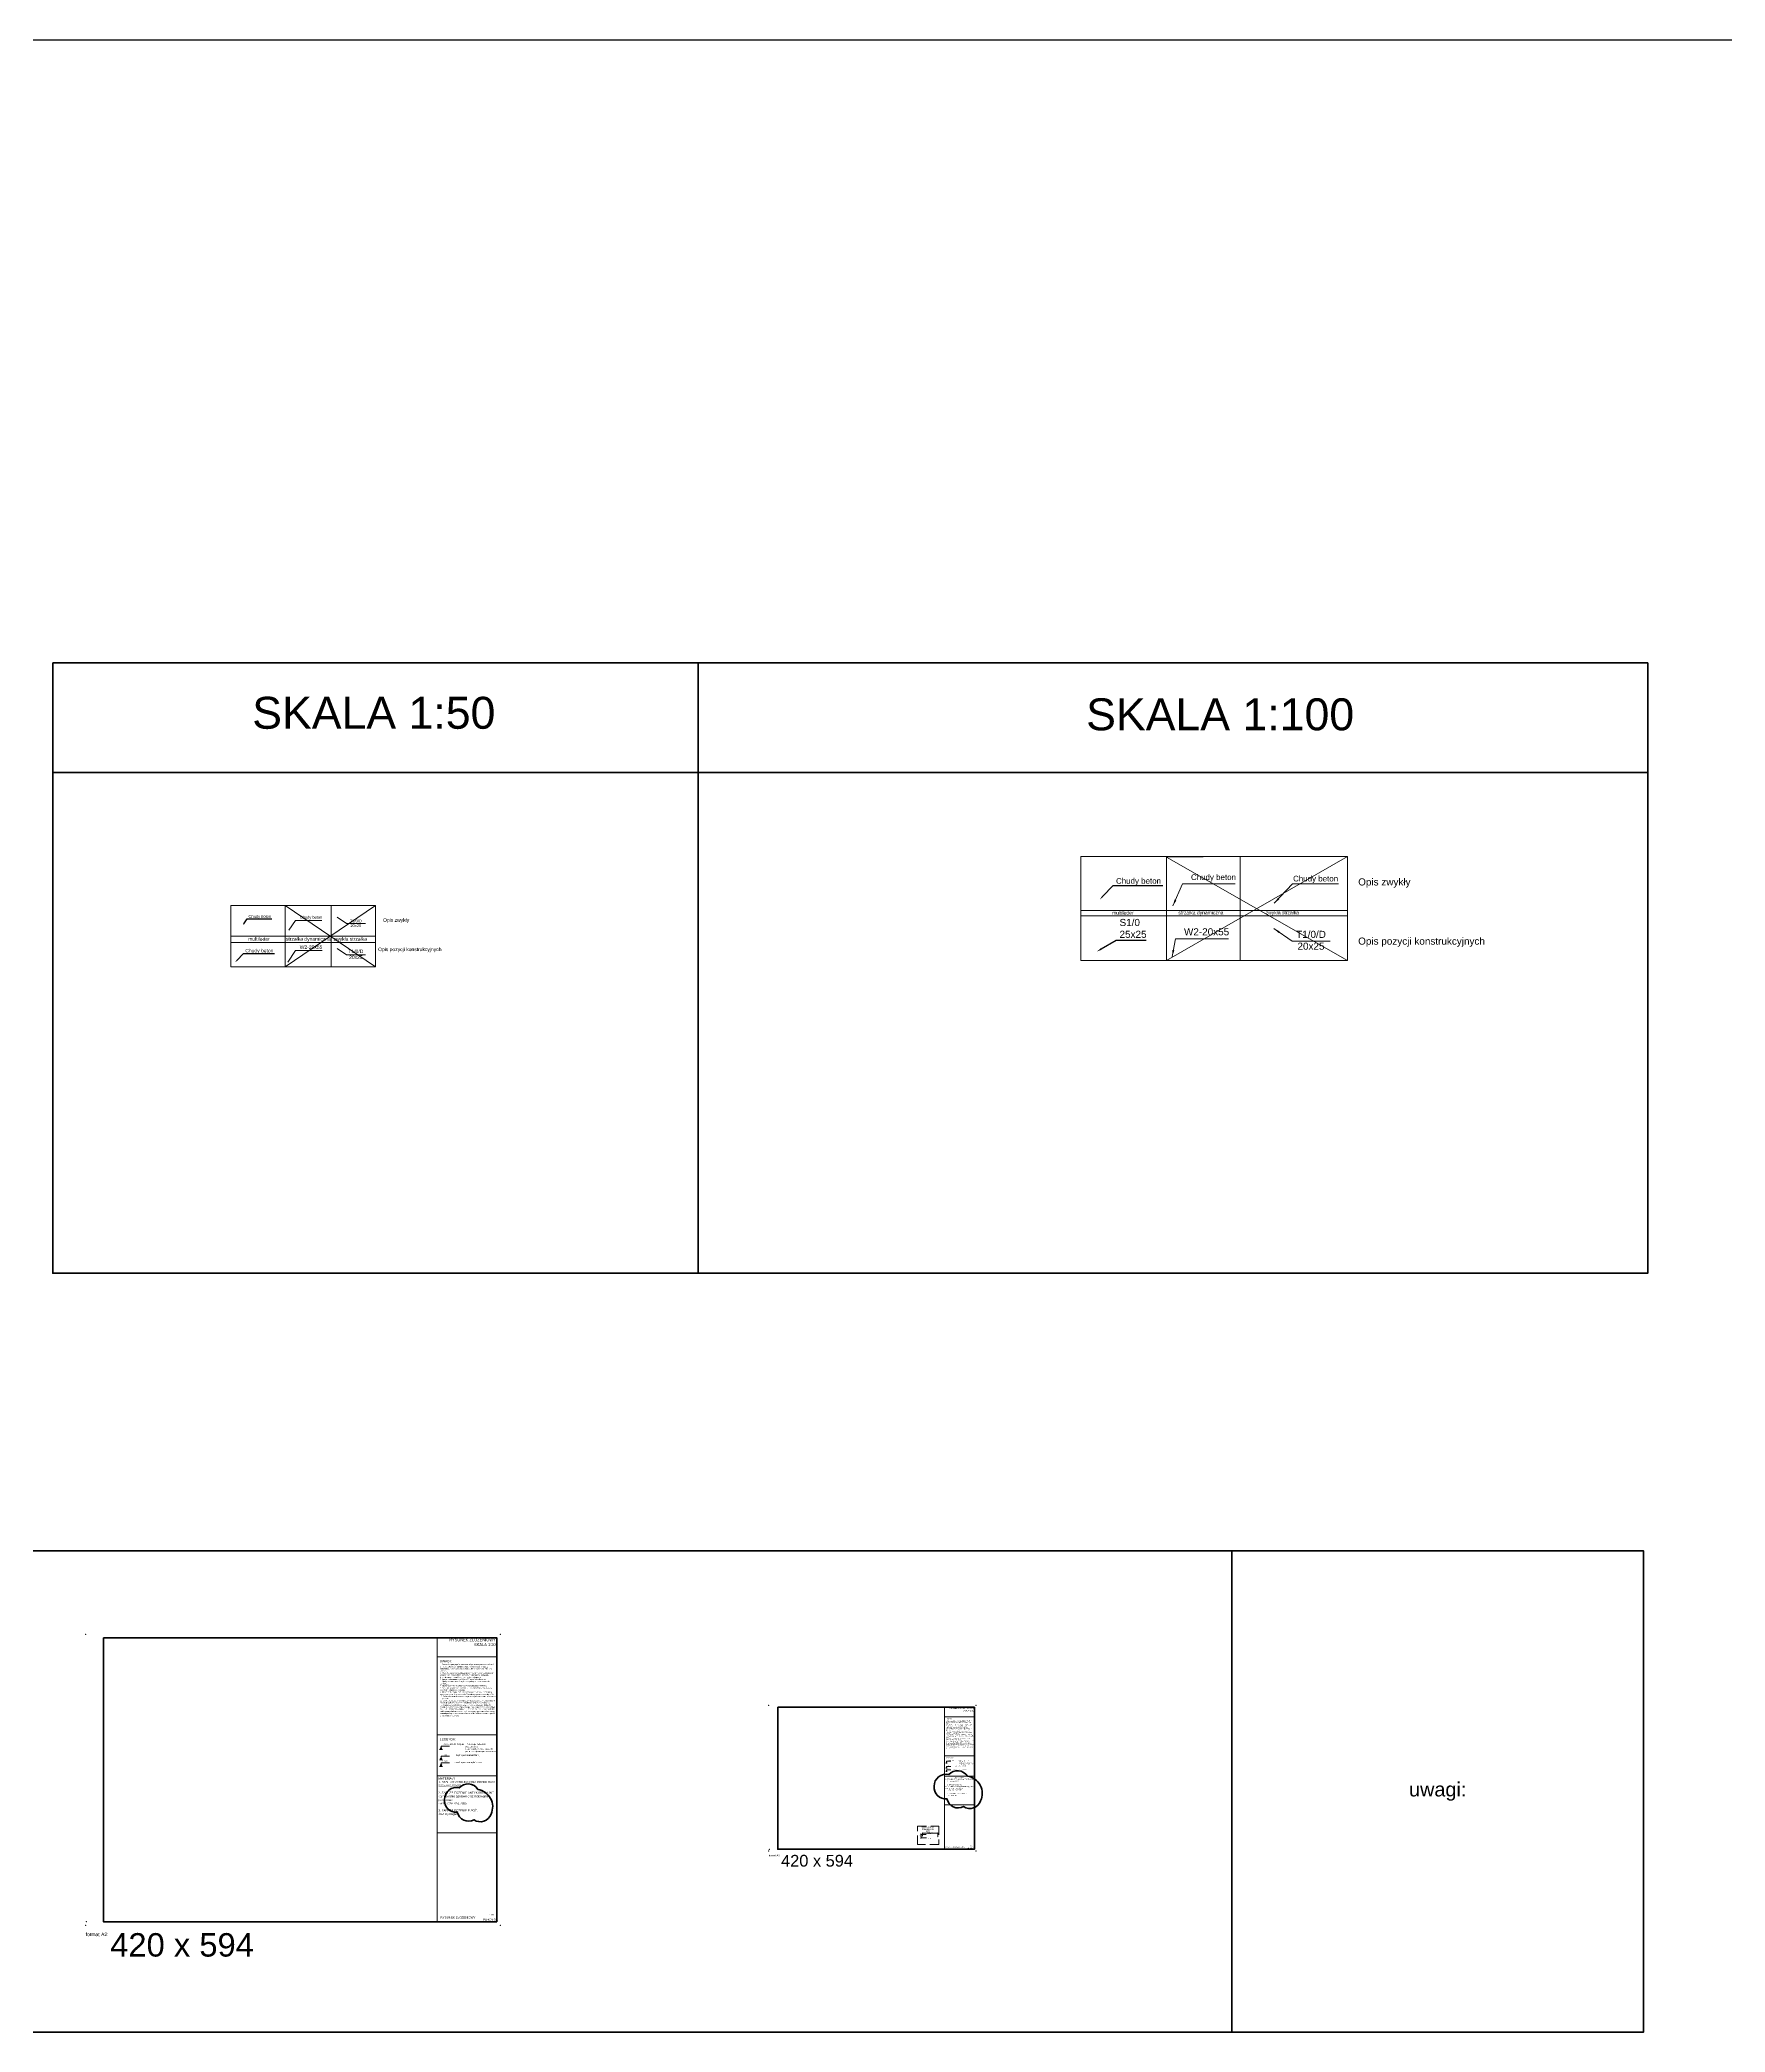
# Model space of a CAD drawing. Header units: millimetres. Extents: x -21220 to 1756793, y -806857 to 86733.
# Drawn here: x 61394 to 108867, y -54708 to 1411 of the extents above; entities that cross this region are included whole.
import ezdxf
from ezdxf import colors
from ezdxf.entities.mleader import LeaderData, LeaderLine
from ezdxf.enums import TextEntityAlignment as Align
from ezdxf.math import Vec2, Vec3

# ---------------------------------------------------------------- set-up
doc = ezdxf.new("R2010")
doc.units = ezdxf.units.MM
doc.header["$LTSCALE"] = 10
doc.header["$MEASUREMENT"] = 0
doc.linetypes.add('DASHED', pattern=[0.75, 0.5, -0.25])
doc.layers.get('Defpoints').update_dxf_attribs({"color": 2, "lineweight": 50})
for name, color, linetype, lineweight in [('e-cad_opisy', 2, 'Continuous', 18), ('G-Bloki', 221, 'Continuous', 5), ('G-Cienka', 4, 'Continuous', 9), ('G-Elementy konstrukcyjne', 1, 'Continuous', 40), ('G-Opisy', 2, 'Continuous', 18), ('G-Przerywana', 8, 'DASHED', 15), ('G-Ramka', 5, 'Continuous', 40), ('G-Tabelka', 7, 'Continuous', 5)]:
    doc.layers.add(name, color=color, linetype=linetype, lineweight=lineweight)
doc.styles.add('Arial-GG', font='arial.ttf')
doc.styles.add('DB-1.0', font='arial.ttf')
doc.styles.add('e-cad_1', font='arial.ttf')
doc.styles.get("Standard").update_dxf_attribs({"font": 'arial.ttf'})
doc.dimstyles.new('e-cad_1_100_[mm]', dxfattribs={"dimscale": 100, "dimtxt": 2, "dimasz": 1.8, "dimexe": 1.5, "dimexo": 0, "dimgap": 0.6, "dimtad": 1, "dimdec": 1, "dimrnd": 1, "dimtxsty": 'Arial-GG', "dimblk": 'OBLIQUE', "dimcen": 0, "dimdle": 1, "dimclrd": 4, "dimclre": 4, "dimclrt": 7, "dimadec": 1, "dimazin": 0, "dimtfac": 1, "dimtdec": 1, "dimtix": 1, "dimtmove": 0, "dimatfit": 2, "dimfxl": 1.5, "dimfxlon": 1, "dimlwd": -1, "dimlwe": -1, "dimarcsym": 0})
doc.dimstyles.new('S-1 do 10-GG', dxfattribs={"dimscale": 10, "dimtxt": 2.2, "dimasz": 2, "dimexe": 1, "dimexo": 2, "dimgap": 0.6, "dimtad": 1, "dimdec": 0, "dimrnd": 1, "dimtxsty": 'Arial-GG', "dimcen": 0, "dimclrd": 256, "dimclre": 256, "dimclrt": 7, "dimadec": 0, "dimazin": 0, "dimtfac": 1, "dimtdec": 0, "dimtix": 1, "dimtmove": 0, "dimatfit": 2, "dimfxl": 1, "dimlwd": 5, "dimlwe": 5, "dimarcsym": 0})
doc.dimstyles.new('W-1 do 50-GG cm', dxfattribs={"dimscale": 50, "dimtxt": 2, "dimasz": 1.8, "dimexe": 1.5, "dimexo": 0, "dimgap": 0.6, "dimtad": 1, "dimdec": 1, "dimlfac": 0.1, "dimrnd": 0.5, "dimzin": 9, "dimtxsty": 'Arial-GG', "dimblk": 'OBLIQUE', "dimcen": 0, "dimdle": 1, "dimclrd": 4, "dimclre": 4, "dimclrt": 7, "dimadec": 0, "dimazin": 0, "dimtfac": 1, "dimtdec": 1, "dimtix": 1, "dimtmove": 0, "dimatfit": 0, "dimfxl": 1.5, "dimfxlon": 1, "dimlwd": -1, "dimlwe": -1, "dimarcsym": 0})

# ---------------------------------------------------------------- blocks, each defined once
blk = doc.blocks.new('_Oblique')
at = {"color": 0, "linetype": 'ByBlock', "lineweight": -2}
blk.add_line((-0.5, -0.5), (0.5, 0.5), dxfattribs=at)
blk = doc.blocks.new('*D597')
at = {"layer": 'Defpoints', "color": 0, "ltscale": 2, "transparency": 16777216}
for p in [(-10, 174.9), (584, 0), (584, -53.6)]:
    blk.add_point(p, dxfattribs=at)
at = {"layer": 'Defpoints', "color": 7, "ltscale": 2, "transparency": 16777216, "insert": (135.8, -27.8), "char_height": 33, "attachment_point": 5, "style": 'Arial-GG'}
blk.add_mtext('420 x 594', dxfattribs=at)
blk = doc.blocks.new('*U517')
at = {"layer": 'G-Opisy'}
for p, q in [((-100, 0), (100, 0)), ((-50, 100), (50, 100)), ((0, 250), (600, 250))]:
    blk.add_line(p, q, dxfattribs=at)
at = {"layer": 'G-Opisy', "ltscale": 0.04}
for points in [[(-50, 100), (0, 0), (50, 100)], [(0, 100), (0, 200), (0, 250)]]:
    blk.add_lwpolyline(points, dxfattribs=at)
at = {"layer": 'G-Opisy', "ltscale": 2, "style": 'Arial-GG'}
blk.add_attdef('ZNAK', text='', height=100, dxfattribs=at).set_placement((125, 300), align=Align.BOTTOM_RIGHT)
blk.add_attdef('POLOZENIE', text='', height=100, dxfattribs=at).set_placement((16, 237), align=Align.TOP_LEFT)
blk.add_attdef('RZEDNA', text='', height=100, dxfattribs=at).set_placement((190, 300), align=Align.BOTTOM_LEFT)
blk = doc.blocks.new('*U333')
at = {"layer": 'G-Opisy'}
blk.add_hatch(color=256, dxfattribs=at).paths.add_polyline_path([(-50, 100), (0, 0), (50, 100), (0, 100)])
for p, q in [((-100, 0), (100, 0)), ((-50, 100), (50, 100)), ((0, 250), (600, 250))]:
    blk.add_line(p, q, dxfattribs=at)
at = {"layer": 'G-Opisy', "ltscale": 0.04}
for points in [[(-50, 100), (0, 0), (50, 100)], [(0, 100), (0, 200), (0, 250)]]:
    blk.add_lwpolyline(points, dxfattribs=at)
at = {"layer": 'G-Opisy', "ltscale": 2, "style": 'Arial-GG'}
blk.add_attdef('POLOZENIE', text='', height=100, dxfattribs=at).set_placement((300, 189), align=Align.MIDDLE_CENTER)
for tag, p in [('ZNAK', (48, 322)), ('RZEDNA', (125, 322))]:
    blk.add_attdef(tag, text='', height=100, dxfattribs=at).set_placement(p, align=Align.MIDDLE_LEFT)
blk = doc.blocks.new('*U595')
blk.add_point((1, 5))
at = {"ltscale": 0.8}
blk.add_point((579, 5), dxfattribs=at)
at = {"layer": 'G-Ramka', "color": 5}
blk.add_lwpolyline([(25, 405), (25, 5), (579, 5), (579, 405)], close=True, dxfattribs=at)
at = {"layer": 'G-Tabelka'}
for p in [(0, 410), (584, 410), (0, 0), (584, 0)]:
    blk.add_point(p, dxfattribs=at)
at = {"layer": 'G-Ramka', "color": 2, "insert": (0, -10.3), "char_height": 5, "width": 104.244, "attachment_point": 1, "style": 'DB-1.0'}
blk.add_mtext('{\\C7;format A2:}', dxfattribs=at)
at = {"layer": 'Defpoints', "ltscale": 2}
dim = blk.add_linear_dim(base=(584, -53.6), p1=(-10, 174.9), p2=(584, 0), dimstyle='S-1 do 10-GG', override={"dimscale": 15, "dimpost": '420 x <>', "dimse1": 1, "dimse2": 1, "dimsd1": 1, "dimsd2": 1}, dxfattribs=at)
dim.commit()
dim.dimension.update_dxf_attribs({"geometry": '*D597', "text_midpoint": (135.8, -53.6), "dimtype": 160})

msp = doc.modelspace()

# ---------------------------------------------------------------- linework, layer by layer
at = {"ltscale": 0.8}
msp.add_line((-21219.54, 1411.05), (423889.51, 1411.05), dxfattribs=at)
at = {"layer": 'Defpoints'}
for points in [[(87525, -47498.08, 0.5), (86994.93, -47455.16, 0.5), (86587.26, -47777.57, 0.5), (86944.3, -48134.62, 0.5), (87415.92, -48353.11, 0.5), (87895.54, -48193.24, 0.5)], [(73732.78, -47870.76, 0.5), (73202.71, -47827.85, 0.5), (72795.03, -48150.25, 0.5), (73152.08, -48507.3, 0.5), (73623.7, -48725.79, 0.5), (74103.31, -48565.92, 0.5)]]:
    msp.add_lwpolyline(points, format="xyb", close=True, dxfattribs=at)
at = {"layer": 'G-Cienka'}
for p, q in [((98231.82, -23267.12), (90714.06, -23267.12)), ((70850.93, -24016.53), (66775.93, -24016.53))]:
    msp.add_line(p, q, dxfattribs=at)
at = {"layer": 'G-Cienka', "ltscale": 2}
for p, q in [((72584.03, -49098.23), (72584.03, -43598.14)), ((86878.19, -48303.95), (86878.19, -45553.91)), ((72584.03, -46336.91), (74264.03, -46336.91)), ((86878.19, -46923.29), (87718.19, -46923.29)), ((72584.03, -47483.61), (74264.03, -47483.61)), ((86878.19, -47496.64), (87718.19, -47496.64)), ((86211.61, -49151), (86231.61, -49131)), ((86361.68, -49141), (86211.61, -49141)), ((86211.61, -49246.19), (86231.61, -49226.19)), ((86366.58, -49236.19), (86211.61, -49236.19)), ((86221.61, -49141), (86221.61, -49236.19)), ((86251.61, -49111), (86271.61, -49091)), ((86261.61, -49188.5), (86261.61, -49091)), ((86261.61, -49101), (86686.61, -49101)), ((86676.61, -49111), (86696.61, -49091)), ((86686.61, -49201.9), (86686.61, -49091)), ((86686.61, -49236), (86686.61, -49230))]:
    msp.add_line(p, q, dxfattribs=at)
at = {"layer": 'G-Cienka'}
for points in [[(90714.06, -21590.65), (98231.82, -21590.65), (98231.82, -23110.65), (90714.06, -23110.65)], [(93131.73, -21614.19), (95203.9, -21590.65), (95203.9, -23110.65), (93131.73, -23110.65)], [(66775.93, -22976.53), (70850.93, -22976.53), (70850.93, -23836.53), (66775.93, -23836.53)], [(68300.93, -22976.53), (69595.93, -22976.53), (69595.93, -23836.53), (68300.93, -23836.53)], [(90714.06, -23110.65), (98231.82, -23110.65), (98231.82, -24518.68), (90714.06, -24518.68)], [(93131.73, -23110.65), (95203.9, -23110.65), (95203.94, -24518.68), (93131.73, -24518.68)], [(66775.93, -23836.53), (70850.93, -23836.53), (70850.93, -24696.53), (66775.93, -24696.53)], [(68300.93, -23836.53), (69595.93, -23836.53), (69595.93, -24696.53), (68300.93, -24696.53)]]:
    msp.add_lwpolyline(points, close=True, dxfattribs=at)
at = {"layer": 'G-Cienka', "ltscale": 2}
for points in [[(93131.73, -24518.68), (98231.82, -21590.65)], [(93131.73, -21614.19), (98231.82, -24518.68)], [(68300.93, -22976.53), (70850.93, -24696.53)], [(68300.93, -24696.53), (70850.93, -22976.53)]]:
    msp.add_lwpolyline(points, dxfattribs=at)
for points in [[(72584.03, -43598.14), (74264.03, -43598.14), (74264.03, -44138.14), (72584.03, -44138.14)], [(86878.19, -45553.91), (87718.19, -45553.91), (87718.19, -45823.91), (86878.19, -45823.91)], [(86878.19, -49553.91), (87718.19, -49553.91), (87718.19, -48303.95), (86878.19, -48303.95)], [(72584.03, -51598.14), (74264.03, -51598.14), (74264.03, -49098.23), (72584.03, -49098.23)]]:
    msp.add_lwpolyline(points, close=True, dxfattribs=at)
at = {"layer": 'G-Cienka', "ltscale": 2, "const_width": 0.1}
for points in [[(86686.61, -49236), (86288.61, -49236, -0.41421399), (86261.61, -49209), (86261.61, -49168, -0.4142131), (86288.61, -49141), (86686.61, -49141)], [(86686.61, -49230), (86288.61, -49230, -0.41421399), (86267.61, -49209), (86267.61, -49168, -0.4142131), (86288.61, -49147), (86686.61, -49147)]]:
    msp.add_lwpolyline(points, format="xyb", dxfattribs=at)
at = {"layer": 'G-Elementy konstrukcyjne', "ltscale": 200}
msp.add_line((61759.16, -19229.74), (106684.28, -19229.74), dxfattribs=at)
for points in [[(61759.16, -16136.59), (79935.59, -16136.59), (79935.59, -33329.52), (61759.16, -33329.52)], [(106684.28, -16136.59), (79935.59, -16136.59), (79935.59, -33329.52), (106684.28, -33329.52)], [(60613.43, -41150.31), (94970.69, -41150.31), (94970.69, -54708.04), (60613.43, -54708.04)], [(94970.69, -41150.31), (106569.38, -41150.31), (106569.38, -54708.04), (94970.69, -54708.04)]]:
    msp.add_lwpolyline(points, close=True, dxfattribs=at)
at = {"layer": 'G-Przerywana', "ltscale": 50}
msp.add_lwpolyline([(86119.69, -48903.35), (86715.3, -48903.35), (86715.3, -49422.43), (86119.69, -49422.43)], close=True, dxfattribs=at)

# ---------------------------------------------------------------- block references
at = {"layer": 'G-Bloki', "ltscale": 0.8}
for p, xscale, yscale, zscale in [((62684.03, -51698.14), 20, 20, 20), ((81928.19, -49603.91), 10, 10, 10)]:
    msp.add_blockref('*U595', p, dxfattribs=dict(at, xscale=xscale, yscale=yscale, zscale=zscale))
at = {"layer": 'G-Bloki', "ltscale": 2}
ref = msp.add_blockref('*U517', (72695.05, -46748.3), dxfattribs=dict(at, xscale=0.4, yscale=0.4, zscale=0.4))
ref.add_attrib('RZEDNA', '0,00 = 123,45 m n.p.m.', dxfattribs={"layer": 'G-Opisy', "ltscale": 2, "height": 40, "style": 'Arial-GG'}).set_placement((72771.05, -46628.3), align=Align.BOTTOM_LEFT)
ref = msp.add_blockref('*U333', (72695.05, -47035.61), dxfattribs=dict(at, xscale=0.4, yscale=0.4, zscale=0.4))
ref.add_attrib('ZNAK', '-', dxfattribs={"layer": 'G-Opisy', "ltscale": 2, "height": 40, "style": 'Arial-GG'}).set_placement((72714.27, -46906.89), align=Align.MIDDLE_LEFT)
ref.add_attrib('RZEDNA', '1,50', dxfattribs={"layer": 'G-Opisy', "ltscale": 2, "height": 40, "style": 'Arial-GG'}).set_placement((72744.94, -46906.89), align=Align.MIDDLE_LEFT)
ref = msp.add_blockref('*U517', (72695.05, -47221.37), dxfattribs=dict(at, xscale=0.4, yscale=0.4, zscale=0.4))
ref.add_attrib('ZNAK', '+', dxfattribs={"layer": 'G-Opisy', "ltscale": 2, "height": 40, "style": 'Arial-GG'}).set_placement((72745.05, -47101.37), align=Align.BOTTOM_RIGHT)
ref.add_attrib('RZEDNA', '3,00', dxfattribs={"layer": 'G-Opisy', "ltscale": 2, "height": 40, "style": 'Arial-GG'}).set_placement((72771.05, -47101.37), align=Align.BOTTOM_LEFT)
ref = msp.add_blockref('*U517', (86933.7, -47128.99), dxfattribs=dict(at, xscale=0.2, yscale=0.2, zscale=0.2))
ref.add_attrib('RZEDNA', '0,00 = 123,45 m n.p.m.', dxfattribs={"layer": 'G-Opisy', "ltscale": 2, "height": 20, "style": 'Arial-GG'}).set_placement((86971.7, -47068.99), align=Align.BOTTOM_LEFT)
ref = msp.add_blockref('*U333', (86933.7, -47272.64), dxfattribs=dict(at, xscale=0.2, yscale=0.2, zscale=0.2))
ref.add_attrib('ZNAK', '-', dxfattribs={"layer": 'G-Opisy', "ltscale": 2, "height": 20, "style": 'Arial-GG'}).set_placement((86943.31, -47208.28), align=Align.MIDDLE_LEFT)
ref.add_attrib('RZEDNA', '1,50', dxfattribs={"layer": 'G-Opisy', "ltscale": 2, "height": 20, "style": 'Arial-GG'}).set_placement((86958.65, -47208.28), align=Align.MIDDLE_LEFT)
ref = msp.add_blockref('*U517', (86933.7, -47365.52), dxfattribs=dict(at, xscale=0.2, yscale=0.2, zscale=0.2))
ref.add_attrib('ZNAK', '+', dxfattribs={"layer": 'G-Opisy', "ltscale": 2, "height": 20, "style": 'Arial-GG'}).set_placement((86958.7, -47305.52), align=Align.BOTTOM_RIGHT)
ref.add_attrib('RZEDNA', '3,00', dxfattribs={"layer": 'G-Opisy', "ltscale": 2, "height": 20, "style": 'Arial-GG'}).set_placement((86971.7, -47305.52), align=Align.BOTTOM_LEFT)

# ---------------------------------------------------------------- texts
at = {"layer": 'e-cad_opisy', "ltscale": 0.8, "style": 'e-cad_1', "width": 0.8}
for s, rotation, p in [('szerokość zew.', 89.999903, (86190.44, -49187.49)), ('np.: 190', 89.999903, (86240.31, -49188)), ('długość zew.', 359.999903, (86464.55, -49076.24)), ('np.:600', 359.999903, (86464.55, -49114.83)), ('np.:600', 359.999903, (86464.55, -49250.52))]:
    msp.add_text(s, height=20, rotation=rotation, dxfattribs=at).set_placement(p, align=Align.MIDDLE_CENTER)
at = {"layer": 'G-Elementy konstrukcyjne', "attachment_point": 3, "style": 'Arial-GG'}
for s, insert, char_height, width in [('{\\C1;RYSUNEK ZŁOŻENIOWY}\\P{\\fArial|b0|i0|c0|p34;\\W7.48272;   }{\\C1;SKALA 1:20}', (74234.67, -43617.71), 80, 11408.5755), ('{\\C1;RYSUNEK WARSZTATOWY\\PSKALA 1:10\\H1.0215x; }', (87703.51, -45563.69), 40, 5704.2878)]:
    msp.add_mtext(s, dxfattribs=dict(at, insert=insert, char_height=char_height, width=width))
at = {"layer": 'G-Opisy', "color": 2, "style": 'Arial-GG'}
for s, insert, char_height, width, attachment_point in [('\\pi4747.6;SKALA 1:50', (62629.41, -18006.8), 900, 16228.5896, 7), ('\\pi4398;SKALA 1:100', (86469.8, -18050.21), 900, 16228.5896, 7), ('\\pi38.728;Chudy beton', (96658, -22134.87), 160, 1318.4929, 1), ('{\\fArial|b0|i0|c0|p34;\\W9.91544;   }Opis zwykły', (96221.52, -22208.63), 200, 6104.017, 1), ('\\pi108.6;T1/0/D\\P\\pi123.64;20x25{\\H1.0084x; }', (70018.32, -23368.7), 80, 544.0304, 1), ('{\\fArial|b0|i0|c0|p34;\\W9.91544;   }Opis zwykły', (69906.57, -23332.95), 100, 3052.0085, 1), ('\\pi1226.9;multileder', (90368.6, -23128.35), 100, 3052.0085, 1), ('{\\fArial|b0|i0|c0|p34;\\W7.67819;   }strzałka dynamiczna', (92573.16, -23124.57), 100, 3052.0085, 1), ('{\\fArial|b0|i0|c0|p34;\\W9.08604;   }zwykła strzałka', (94866.33, -23119.17), 100, 3052.0085, 1), ('\\pi1226.9;multileder', (66035.93, -23866.53), 100, 3052.0085, 1), ('{\\fArial|b0|i0|c0|p34;\\W7.67819;   }strzałka dynamiczna', (67430.93, -23866.53), 100, 3052.0085, 1), ('{\\fArial|b0|i0|c0|p34;\\W9.08604;   }zwykła strzałka', (68610.93, -23866.53), 100, 3052.0085, 1), ('\\pi135.5;T1/0/D\\P\\pi173.09;20x25{\\H1.0084x; }', (96646.94, -23684.78), 200, 1088.0607, 1), ('\\pi1282.6;Opis pozycji konstrukcyjnych', (97246.81, -23875.41), 200, 6104.017, 1), ('\\pi67.752;T1/0/D\\P\\pi86.545;20x25{\\H1.0084x; }', (70018.32, -24213.7), 100, 544.0304, 1), ('\\pi641.28;Opis pozycji konstrukcyjnych', (70281.57, -24157.95), 100, 3052.0085, 1), ('{\\H0.80000x;UWAGI:}\\P{\\H0.45000x;1.}{\\H0.45000x;\\W1.44300x; }{\\H0.45000x;Rysunki rozpatrywać z kompletnymi projektami pozostałych branż,}\\P{\\H0.45000x;2.}{\\H0.45000x;\\W1.42800x; }{\\H0.45000x;Prace wykonywać zgodnie z opisem technicznym i Sztuką }{\\H0.45000x;Budowlaną, z zachowaniem przepisów Bezpieczeństwa i Ochrony }{\\H0.45000x;Zdrowia,}\\P{\\H0.45000x;3.}{\\H0.45000x;\\W1.43800x; }{\\H0.45000x;Wszelkie zamienne rozwiązania techniczne należy bezwzględnie }{\\H0.45000x;konsultować i zatwierdzić z autorem niniejszego opracowania, }\\P{\\H0.45000x;4. Lokalizacja elementów wg rys. rzutu kondygnacji,}\\P{\\H0.45000x;5.}{\\fArial|b1|i0|c238|p34;\\H0.45000x; }{\\fArial|b0|i0|c238|p34;\\H0.45000x;Spoiny pachwinowe o grubości 0,7 cieńszego elementu,}\\P{\\fArial|b0|i0|c238|p34;\\H0.45000x;6. Spoiny czołowe typu V, wykonć na pełną grubość łączonych }{\\fArial|b0|i0|c238|p34;\\H0.45000x;elementów,}\\P{\\fArial|b0|i0|c238|p34;\\H0.45000x;7. Spoiny wykonać na całej długości przylegania elementów,}\\P{\\fArial|b0|i0|c238|p34;\\H0.45000x;8. Przed wykonaniem elementów należy zweryfikować wymaganą }{\\fArial|b0|i0|c238|p34;\\H0.45000x;wysokość i długość na budowie.}\\P{\\fArial|b0|i0|c238|p34;\\H0.45000x;9. Elementy skręcane na śruby kl.8.8 (2x podkładka + 1x }{\\fArial|b0|i0|c238|p34;\\H0.45000x;nakrętka samokontrująca). Przy otworach Ø18 należy zastosować }{\\fArial|b0|i0|c238|p34;\\H0.45000x;śruby M16}\\P{\\fArial|b0|i0|c238|p34;\\H0.45000x;10. Zabezpieczenie antykorozyjne przez ocynkowanie oraz malowanie }{\\fArial|b0|i0|c238|p34;\\H0.45000x;proszkowe.}\\P{\\fArial|b0|i0|c238|p34;\\H0.45000x;11. }{\\H0.45000x;Biuro projektowe zastrzega bez krytyczne stosowanie rysunków w }{\\H0.45000x;realizacji. Wykonawca robót budowlanych jest zobowiązany do }{\\H0.45000x;kierowania się sztuką budowlaną jak również zasadami dobrych }{\\H0.45000x;praktyk w budownictwie. Zakazana jest realizacja oczywistych omyłek }{\\H0.45000x;z projektu. Jeżeli rozwiązanie projektowe może powodować wadę lub }{\\H0.45000x;uszkodzenie obiektu budowlanego, uczestnicy procesu budowlanego }{\\H0.45000x;zobowiązani są do zawiadomienia o tym fakcie biuro projektów przed }{\\H0.45000x;wbudowaniem elementu.}', (72661.07, -44225.2), 80, 1569.7044, 1), ('{\\H0.80000x;UWAGI:}\\P{\\H0.45000x;1.}{\\H0.45000x;\\W1.44300x; }{\\H0.45000x;Rysunki rozpatrywać z kompletnymi projektami pozostałych branż,}\\P{\\H0.45000x;2.}{\\H0.45000x;\\W1.42800x; }{\\H0.45000x;Prace wykonywać zgodnie z opisem technicznym i Sztuką }{\\H0.45000x;Budowlaną, z zachowaniem przepisów Bezpieczeństwa i Ochrony }{\\H0.45000x;Zdrowia,}\\P{\\H0.45000x;3.}{\\H0.45000x;\\W1.43800x; }{\\H0.45000x;Wszelkie zamienne rozwiązania techniczne należy bezwzględnie }{\\H0.45000x;konsultować i zatwierdzić z autorem niniejszego opracowania, }\\P{\\H0.45000x;4. Lokalizacja elementów wg rys. rzutu kondygnacji,}\\P{\\H0.45000x;5.}{\\fArial|b1|i0|c238|p34;\\H0.45000x; }{\\fArial|b0|i0|c238|p34;\\H0.45000x;Spoiny pachwinowe o grubości 0,7 cieńszego elementu,}\\P{\\fArial|b0|i0|c238|p34;\\H0.45000x;6. Spoiny czołowe typu V, wykonać na pełną grubość łączonych }{\\fArial|b0|i0|c238|p34;\\H0.45000x;elementów,}\\P{\\fArial|b0|i0|c238|p34;\\H0.45000x;7. Spoiny wykonać na całej długości przylegania elementów,}\\P{\\fArial|b0|i0|c238|p34;\\H0.45000x;8. Przed wykonaniem elementów należy zweryfikować wymaganą }{\\fArial|b0|i0|c238|p34;\\H0.45000x;wysokość i długość na budowie.}\\P{\\fArial|b0|i0|c238|p34;\\H0.45000x;9. Elementy skręcane na śruby kl.8.8 (2x podkładka + 1x nakrętka }{\\fArial|b0|i0|c238|p34;\\H0.45000x;samokontrująca). Przy otworach Ø18 należy zastosować śruby M16,}\\P{\\fArial|b0|i0|c238|p34;\\H0.45000x;10. Zabezpieczenie antykorozyjne przez ocynkowanie oraz malowanie }{\\fArial|b0|i0|c238|p34;\\H0.45000x;proszkowe.}\\P{\\fArial|b0|i0|c238|p34;\\H0.45000x;11. Symbol }{\\fCalibri|b0|i0|c238|p34;\\H0.45000x;„}{\\fArial|b0|i0|c238|p34;\\H0.45000x;*}{\\fCalibri|b0|i0|c238|p34;\\H0.45000x;”}{\\fArial|b0|i0|c238|p34;\\H0.45000x; oznacza lustrzane odbicie elementu pionową }{\\fArial|b0|i0|c238|p34;\\H0.45000x;płaszczyzna wzdłuż dłuższej krawędzi.}\\P{\\fArial|b0|i0|c238|p34;\\H0.45000x;12. Biuro projektowe zastrzega bez krytyczne stosowanie rysunków w }{\\fArial|b0|i0|c238|p34;\\H0.45000x;realizacji. Wykonawca robót budowlanych jest zobowiązany do }{\\fArial|b0|i0|c238|p34;\\H0.45000x;kierowania się sztuką budowlaną jak również zasadami dobrych }{\\fArial|b0|i0|c238|p34;\\H0.45000x;praktyk w budownictwie. Zakazana jest realizacja oczywistych omyłek }{\\fArial|b0|i0|c238|p34;\\H0.45000x;z projektu. Jeżeli rozwiązanie projektowe może powodować wadę lub }{\\fArial|b0|i0|c238|p34;\\H0.45000x;uszkodzenie obiektu budowlanego, uczestnicy procesu budowlanego }{\\fArial|b0|i0|c238|p34;\\H0.45000x;zobowiązani są do zawiadomienia o tym fakcie biuro projektów przed }{\\fArial|b0|i0|c238|p34;\\H0.45000x;wbudowaniem elementu.}', (86920.76, -45866.47), 40, 784.8522, 1), ('{\\H0.8x;LEGENDA:}', (72661.07, -46423.98), 80, 1569.7044, 1), ('{\\fArial|b0|i0|c0|p34;- Poziom porównawczy posadowienia.\\PRzędna wykończonej posadzki parteru względem poziomu morza.}', (73385.4, -46577.17), 40, 863.6564, 1), ('- rzędna poziomu konstrukcji', (73080.16, -46938.46), 40, 1203.5702, 7), ('- rzędna poziomu wykończenia', (73080.16, -47138.23), 40, 1203.5702, 7), ('{\\H0.8x;LEGENDA:}', (86916.71, -46966.83), 40, 784.8522, 1), ('- Poziom porównawczy posadowienia.\\PRzędna wykończonej posadzki parteru względem poziomu morza.', (87278.88, -47043.42), 20, 431.8282, 1), ('- rzędna poziomu konstrukcji', (87126.26, -47224.07), 20, 601.7851, 7), ('- rzędna poziomu wykończenia', (87126.26, -47323.95), 20, 601.7851, 7), ('uwagi:', (100770.04, -47929.18), 400, 11598.6933, 5)]:
    msp.add_mtext(s, dxfattribs=dict(at, insert=insert, char_height=char_height, width=width, attachment_point=attachment_point))
at = {"layer": 'G-Opisy', "style": 'Arial-GG'}
for s, insert, char_height, attachment_point in [('{\\C2;Chudy beton}', (93820.11, -22199.12), 160, 4), ('{\\C2;Chudy beton}', (68715.37, -23315.28), 80, 4), ('{\\fArial|b0|i0|c238|p34;\\C2;W2-20x55}', (68715.37, -24145.28), 100, 4), ('{\\fArial|b0|i0|c238|p34;\\C2;W2-20x55}', (93622.71, -23714.81), 200, 4), ('{\\W0.9;\\C1;PW-KON-701}', (87525.95, -49537.56), 25, 7), ('{\\W0.9;\\C1;1:20}', (87608.4, -49470.92), 25, 7), ('{\\W0.9;\\C1;PW-KON-701}', (73879.55, -51565.44), 50, 7), ('{\\W0.9;\\C1;1:20}', (74044.44, -51432.17), 50, 7)]:
    msp.add_mtext(s, dxfattribs=dict(at, insert=insert, char_height=char_height, attachment_point=attachment_point))
for s, insert, char_height, width, attachment_point in [('MATERIAŁY\\P1. STAL KONSTRUKCYJNA PROFILOWA:\\PS235JRG2(St3S)  \\P\\P2. ZABEZPIECZENIE ANTYKOROZYJNE: -cynkowanie ogniowe oraz malowanie proszkowe\\P- w kolorze RAL 7035\\P\\P3. ZABEZPIECZENIE P.POŻ.\\P-bez wymagań', (72620.24, -47532.37), 60, 1622.373, 1), ('{\\fArial|b0|i0|c0|p34;\\W8.17105;   }MATERIAŁY\\P1. STAL KONSTRUKCYJNA PROFILOWA:\\P{\\fArial|b0|i0|c0|p34;\\W4.99121; }S235JRG2(St3S)  \\P{\\fArial|b0|i0|c0|p34;\\W5.15290; }\\P{\\fArial|b0|i0|c0|p34;\\W5.04745; }2. ZABEZPIECZENIE {\\fArial|b0|i0|c0|p34;\\W5.04745; }ANTYKOROZYJNE: -cynkowanie ogniowe {\\fArial|b0|i0|c0|p34;\\W5.04745; }oraz malowanie proszkowe\\P{\\fArial|b0|i0|c0|p34;\\W5.03866; }- w kolorze RAL 7035\\P{\\fArial|b0|i0|c0|p34;\\W5.15290; }\\P{\\fArial|b0|i0|c0|p34;\\W5.00176; }3. ZABEZPIECZENIE P.POŻ.\\P{\\fArial|b0|i0|c0|p34;\\W5.03866; }-bez wymagań', (86896.3, -47521.02), 30, 811.1865, 1), ('{\\C1;RYSUNEK WARSZTATOWY}', (87172.88, -49493.91), 30, 590.6242, 5), ('{\\C1;RYSUNEK ZŁOŻENIOWY}', (73173.41, -51478.14), 60, 1181.2484, 5)]:
    msp.add_mtext(s, dxfattribs=dict(at, insert=insert, char_height=char_height, width=width, attachment_point=attachment_point))
at = {"layer": 'G-Opisy', "color": 2, "insert": (86404.4, -48984.77), "char_height": 35, "width": 621.7992, "attachment_point": 5}
msp.add_mtext('{\\fArial|b1|i0|c238|p34;Schemat opisu\\P długości pręta\\P1:20}', dxfattribs=at)

# ---------------------------------------------------------------- leaders
at = {"layer": 'G-Opisy', "annotation_type": 0, "has_hookline": 1, "hookline_direction": 0}
for points, dimstyle, text_width in [([(93311.09, -22982.55), (93580.11, -22365.78), (93760.11, -22365.78)], 'e-cad_1_100_[mm]', 1241.04), ([(68410.93, -23666.53), (68595.37, -23398.61), (68685.37, -23398.61)], 'W-1 do 50-GG cm', 620.52), ([(93293.28, -24407.71), (93382.71, -23908.14), (93562.71, -23908.14)], 'e-cad_1_100_[mm]', 1258.8), ([(68380.93, -24566.53), (68595.37, -24241.94), (68685.37, -24241.94)], 'W-1 do 50-GG cm', 629.4)]:
    msp.add_leader(points, dimstyle=dimstyle, dxfattribs=dict(at, text_width=text_width))
at = {"layer": 'G-Opisy'}
for points in [[(96162.47, -22911.21), (96683.78, -22365.78), (97978.51, -22365.78)], [(96151.42, -23621.27), (96672.73, -23977.7), (97737.45, -23977.7)]]:
    msp.add_leader(points, dimstyle='e-cad_1_100_[mm]', override={"dimgap": 0.6, "dimtad": 0}, dxfattribs=at)
for points in [[(69770.56, -23301.94), (70031.21, -23480.16), (70563.57, -23480.16)], [(69770.56, -24181.94), (70031.21, -24360.16), (70563.57, -24360.16)]]:
    msp.add_leader(points, dimstyle='W-1 do 50-GG cm', dxfattribs=at)
at = {"layer": 'G-Opisy', "ltscale": 0.8}
ml = msp.add_multileader_mtext('Standard', dxfattribs=at)
ml.set_content('Chudy beton', color=2, style='Arial-GG')
ml.set_leader_properties(color=4)
ml.build(insert=Vec2(0, 0))
ml.multileader.update_dxf_attribs({"text_left_attachment_type": 5, "text_right_attachment_type": 5, "dogleg_length": 10, "arrow_head_size": 120, "scale": 4})
ctx = ml.context
ctx.base_point, ctx.scale, ctx.char_height, ctx.arrow_head_size, ctx.landing_gap_size, ctx.plane_origin = Vec3(91668.39, -22410.58), 4, 160, 120, 40, Vec3(91282.9, -23375.47)
ctx.left_attachment, ctx.right_attachment = 5, 5
notes = []
notes.append((ctx, [(0, (1, 1, 0), (91628.39, -22410.58), (1, 0), 40, [(0, [(91248.63, -22804.94)], 0, [])])]))
ctx.mtext.insert, ctx.mtext.defined_height, ctx.mtext.flow_direction = Vec3(91708.39, -22200.81), 80, 5
ml = msp.add_multileader_mtext('Standard', dxfattribs=at)
ml.set_content('Chudy beton', color=2, style='Arial-GG')
ml.set_leader_properties(color=4)
ml.build(insert=Vec2(0, 0))
ml.multileader.update_dxf_attribs({"text_left_attachment_type": 5, "text_right_attachment_type": 5, "dogleg_length": 10, "arrow_head_size": 60, "scale": 2})
ctx = ml.context
ctx.base_point, ctx.scale, ctx.char_height, ctx.arrow_head_size, ctx.landing_gap_size, ctx.plane_origin = Vec3(67252.54, -23345.12), 2, 80, 60, 20, Vec3(66879.62, -24331.33)
ctx.left_attachment, ctx.right_attachment = 5, 5
notes.append((ctx, [(0, (1, 1, 0), (67232.54, -23345.12), (1, 0), 20, [(0, [(67108.05, -23539.21)], 0, [])])]))
ctx.mtext.insert, ctx.mtext.defined_height, ctx.mtext.flow_direction = Vec3(67272.54, -23240.24), 80, 5
ml = msp.add_multileader_mtext('Standard', dxfattribs=at)
ml.set_content('S1/0\\P25x25', color=2, style='Arial-GG')
ml.set_leader_properties(color=4)
ml.build(insert=Vec2(0, 0))
ml.multileader.update_dxf_attribs({"text_left_attachment_type": 5, "text_right_attachment_type": 5, "dogleg_length": 10, "arrow_head_size": 150, "scale": 5})
ctx = ml.context
ctx.base_point, ctx.scale, ctx.char_height, ctx.arrow_head_size, ctx.landing_gap_size, ctx.plane_origin = Vec3(91757.87, -23950.41), 5, 200, 150, 50, Vec3(91404.48, -24956.57)
ctx.left_attachment, ctx.right_attachment = 5, 5
notes.append((ctx, [(0, (1, 1, 0), (91707.87, -23950.41), (1, 0), 50, [(0, [(91162.34, -24273.3)], 0, [])])]))
ctx.mtext.insert, ctx.mtext.width, ctx.mtext.defined_height, ctx.mtext.line_spacing_style, ctx.mtext.flow_direction = Vec3(91807.87, -23350.41), 827.5265, 80, 2, 5
ml = msp.add_multileader_mtext('Standard', dxfattribs=at)
ml.set_content('Chudy beton', color=2, style='Arial-GG')
ml.set_leader_properties(color=4)
ml.build(insert=Vec2(0, 0))
ml.multileader.update_dxf_attribs({"text_left_attachment_type": 5, "text_right_attachment_type": 5, "dogleg_length": 10, "arrow_head_size": 75, "scale": 2.5})
ctx = ml.context
ctx.base_point, ctx.scale, ctx.char_height, ctx.arrow_head_size, ctx.landing_gap_size, ctx.plane_origin = Vec3(67156.19, -24328.44), 2.5, 100, 75, 25, Vec3(66809.76, -24970.87)
ctx.left_attachment, ctx.right_attachment = 5, 5
notes.append((ctx, [(0, (1, 1, 0), (67131.19, -24328.44), (1, 0), 25, [(0, [(66890.83, -24578.07)], 0, [])])]))
ctx.mtext.insert, ctx.mtext.defined_height, ctx.mtext.line_spacing_style, ctx.mtext.flow_direction = Vec3(67181.19, -24195.11), 80, 2, 5
for ctx, leaders in notes:
    for number, flags, end, landing, length, lines in leaders:
        leader = LeaderData()
        leader.index, (leader.has_last_leader_line, leader.has_dogleg_vector, leader.attachment_direction) = number, flags
        leader.last_leader_point, leader.dogleg_vector, leader.dogleg_length = Vec3(end), Vec3(landing), length
        for number, points, colour, breaks in lines:
            line = LeaderLine()
            line.index, line.vertices, line.color, line.breaks = number, Vec3.list(points), colors.encode_raw_color(colour), breaks
            leader.lines.append(line)
        ctx.leaders.append(leader)

doc.saveas('drawing.dxf')
